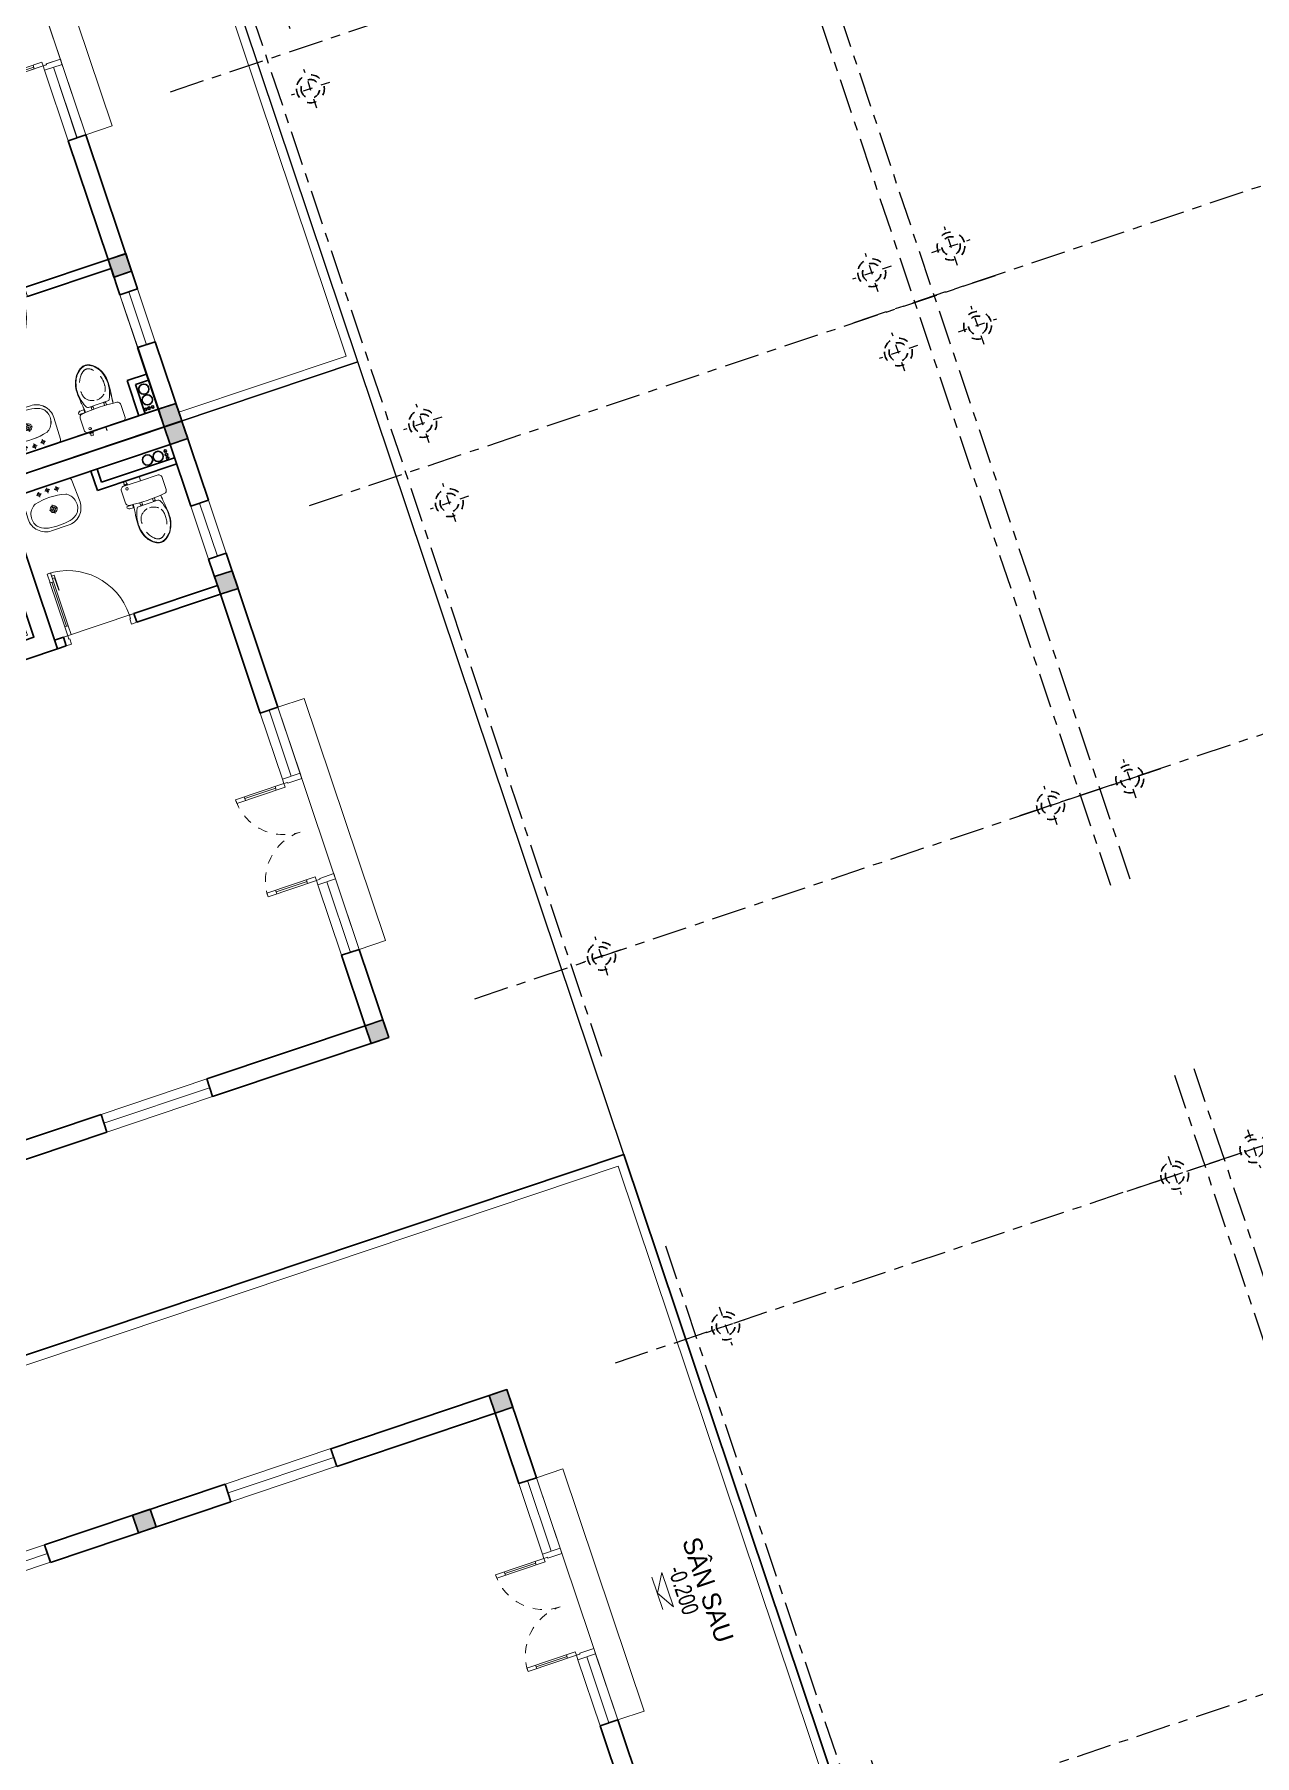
# Model space of a CAD drawing. Header units: metres. Extents: x 568006 to 1139366, y 2064802 to 4131555.
# Drawn here: x 568487.61 to 568500.75, y 2066217.52 to 2066236.05 of the extents above; entities that cross this region are included whole.
import ezdxf
from ezdxf.enums import TextEntityAlignment as Align
from ezdxf.xclip import XClip

# ---------------------------------------------------------------- set-up
doc = ezdxf.new("R2010")
doc.units = ezdxf.units.M
doc.header["$XCLIPFRAME"] = 0
for name, pattern in [('$AUDIT_BAD_LTYPE2', [0]), ('CENTER2', [1.125, 0.75, -0.125, 0.125, -0.125]), ('HIDDEN', [0.375, 0.25, -0.125]), ('HIDDEN2', [0.1875, 0.125, -0.0625]), ('xref-thap C (mb tang 32-2)$0$HIDDEN', [0.375, 0.25, -0.125])]:
    doc.linetypes.add(name, pattern=pattern)
doc.layers.get('0').update_dxf_attribs({"linetype": 'CONTINUOUS'})
doc.layers.get('DEFPOINTS').update_dxf_attribs({"color": 152, "linetype": 'CONTINUOUS'})
doc.layers.add('-AREA', color=2, linetype='CONTINUOUS', plot=False)
for name, color, linetype, lineweight in [('-CONCRETE', 1, 'CONTINUOUS', 35), ('-DIM', 9, 'CONTINUOUS', 13), ('-DOOR', 137, 'CONTINUOUS', 9), ('-FURNITURE', 46, 'CONTINUOUS', 9), ('-HATCH', 8, 'CONTINUOUS', 5), ('-KH', 143, 'CONTINUOUS', 13), ('-LINE1', 7, 'CONTINUOUS', 18), ('-LINE2', 252, 'CONTINUOUS', 9), ('-TEXT', 7, 'CONTINUOUS', 15), ('-WALL', 4, 'CONTINUOUS', 35), ('EC-Thiet bi', 8, 'CONTINUOUS', 25), ('hung-demlonha', 7, 'CONTINUOUS', 15)]:
    doc.layers.add(name, color=color, linetype=linetype, lineweight=lineweight)
for name, color, linetype in [('01.AXIS', 160, 'CENTER2'), ('CDC.01.AXIS', 160, 'CENTER2'), ('datOlienke', 42, 'CONTINUOUS'), ('ghi_chu', 7, 'CONTINUOUS'), ('LoLK', 6, 'CONTINUOUS'), ('ViaHeS', 32, 'CONTINUOUS')]:
    doc.layers.add(name, color=color, linetype=linetype)
doc.styles.add('1', font='arial.ttf')
doc.styles.add('QH1', font='arialbd.ttf', dxfattribs={"width": 0.8})
doc.styles.add('T1', font='', dxfattribs={"height": 200})
doc.styles.add('vnavanth', font='', dxfattribs={"width": 0.8})
doc.styles.get('T1').set_extended_font_data('VNgeometric Light')
doc.styles.get('vnavanth').set_extended_font_data('.VnAvantH')

# ---------------------------------------------------------------- blocks, each defined once
blk = doc.blocks.new('A$C18091ED7')
for p, q in [((0, -42), (0, 0)), ((146, -27), (179, -27)), ((146, -27), (146, -30)), ((146, -30), (166, -30)), ((153, -37), (146, -30)), ((152, 0), (152, -27)), ((152, 0), (179, 0)), ((153, -37), (166, -37)), ((153, -40), (153, -37)), ((153, -40), (178, -40)), ((153, -40), (178, -40)), ((153, -40), (153, -42)), ((185, -30), (166, -30)), ((178, -37), (166, -37)), ((185, -30), (178, -37)), ((178, -37), (178, -40)), ((178, -40), (178, -42)), ((179, 0), (179, -27)), ((179, -27), (185, -27)), ((185, -27), (185, -30)), ((-83, -267), (-83, -300)), ((-83, -278), (-83, -288)), ((-61, -290), (-83, -290)), ((-63, -265), (-81, -265)), ((-61, -267), (-61, -300)), ((61, -267), (61, -300)), ((61, -290), (83, -290)), ((63, -265), (81, -265)), ((83, -267), (83, -300)), ((83, -278), (83, -288)), ((165, -262), (165, -290)), ((168, -260), (228, -260)), ((168, -292), (207, -292)), ((231, -274), (231, -262))]:
    blk.add_line(p, q)
for points in [[(230, -219, -0.137407), (225, -235), (222, -241, -0.236081), (198, -255, -0.051961), (-198, -255, -0.236081), (-222, -241), (-225, -235, -0.137407), (-230, -219), (-230, -72, -0.198912), (-226, -63), (-209, -46, -0.198912), (-200, -42), (0, -42), (200, -42, -0.198912), (209, -46), (226, -63, -0.198912), (230, -72)], [(144, -619, -0.212405), (26, -734, -0.027685), (-1, -739, -0.022279), (-26, -734, -0.212405), (-144, -619, -0.142796), (-167, -428, -0.093005), (-128, -309, -0.256439), (-111, -300), (0, -300), (111, -300, -0.256439), (128, -309, -0.093005), (167, -428, -0.142796)]]:
    blk.add_lwpolyline(points, format="xyb", close=True)
at = {"linetype": 'xref-thap C (mb tang 32-2)$0$HIDDEN', "ltscale": 100}
blk.add_lwpolyline([(61, -669, -0.199031), (0, -699, -0.199031), (-61, -669, -0.218924), (-132, -478, -0.153791), (-112, -404, -0.236701), (0, -348, -0.236701), (112, -404, -0.153791), (132, -478, -0.218924)], format="xyb", close=True, dxfattribs=at)
blk.add_circle((166, -78), 13.9)
for centre, radius, start, end in [((-81, -267), 1.98, 90, 180), ((-63, -267), 1.98, 0, 90), ((63, -267), 1.98, 90, 180), ((81, -267), 1.98, 0, 90), ((168, -262), 2.47, 90, 180), ((168, -290), 2.47, 180, 270), ((207, -277), 15.5, 270, 306.4659), ((168, -225), 80.1, 306.4659, 320.3123), ((228, -274), 2.47, 320.3123, 0)]:
    blk.add_arc(centre, radius, start, end)
for points in [[(-156, -259), (-157, -267), (-164, -328), (-169, -385), (-184, -528), (-136, -679), (-50, -735), (-20, -741), (0, -744)], [(156, -259), (157, -267), (164, -328), (169, -385), (184, -528), (136, -679), (50, -735), (20, -741), (0, -744)]]:
    blk.add_open_spline(points, degree=3, knots=[130.613938, 130.613938, 130.613938, 130.613938, 152.852109, 311.129351, 417.703951, 561.383393, 697.692632, 710.812262, 710.812262, 710.812262, 710.812262])
blk = doc.blocks.new('*U286')
at = {"linetype": '$AUDIT_BAD_LTYPE2'}
for p, q in [((70, 100), (70, 600)), ((90, 600), (90, 100))]:
    blk.add_line(p, q, dxfattribs=at)
for points in [[(50, 600), (90, 600), (90, 700), (50, 700), (50, 600)], [(50, 603), (50, 100)], [(50, 100), (90, 100), (90, 0), (50, 0), (50, 100)]]:
    blk.add_lwpolyline(points)
for points in [[(118, 495), (118, 664), (90, 664), (90, 636), (113, 636), (113, 495)], [(0, 0), (50, 0), (50, -40), (60, -40), (60, -100), (0, -100)], [(800, 0), (750, 0), (750, -40), (740, -40), (740, -100), (800, -100)]]:
    blk.add_lwpolyline(points, close=True)
at = {"linetype": '$AUDIT_BAD_LTYPE2', "ltscale": 0.3}
blk.add_arc((50, 0), 700, 0, 90, dxfattribs=at)
blk = doc.blocks.new('*U268')
for p, q in [((-1110, 450), (-1150, 450)), ((-1130, 100), (-1130, 450)), ((-90, 450), (-50, 450)), ((-70, 100), (-70, 450)), ((-1110, 100), (-1150, 100)), ((-90, 100), (-50, 100))]:
    blk.add_line(p, q)
for points in [[(-1150, 0), (-1110, 0), (-1110, 550), (-1150, 550)], [(-50, 0), (-90, 0), (-90, 550), (-50, 550)], [(-1200, -200), (-1140, -200), (-1140, -40), (-1150, -40), (-1150, 0), (-1200, 0)], [(0, -200), (-60, -200), (-60, -40), (-50, -40), (-50, 0), (0, 0)]]:
    blk.add_lwpolyline(points, close=True)
at = {"linetype": 'HIDDEN', "ltscale": 0.1}
for centre, start, end in [((-1150, 0), 0, 90), ((-50, 0), 90, 180)]:
    blk.add_arc(centre, 550, start, end, dxfattribs=at)
blk = doc.blocks.new('A$C4ace49fd')
for p, q in [((167, 414), (224, 414)), ((195, 383), (195, 443)), ((267, 429), (324, 429)), ((295, 398), (295, 458)), ((367, 414), (424, 414)), ((395, 383), (395, 443)), ((249, 215), (342, 215)), ((295, 165), (295, 264))]:
    blk.add_line(p, q)
for points in [[(0, 200, 0.414214), (200, 0), (390, 0, 0.414214), (590, 200), (581, 446, 0.409799), (551, 475), (39, 475, 0.403607), (9, 446)], [(177, 40, 0.090773), (424, 43, 0.149887), (521, 96, 0.430722), (482, 321, 0.080637), (470, 327, 0.127732), (125, 329, 0.074208), (114, 325, 0.443092), (69, 96, 0.13364), (154, 46, 0.033617)]]:
    blk.add_lwpolyline(points, format="xyb", close=True)
for centre, radius in [((195, 414), 17.5), ((295, 429), 17.5), ((395, 414), 17.5), ((295, 215), 37.5), ((295, 215), 22.5), ((295, 215), 22.5)]:
    blk.add_circle(centre, radius)
blk = doc.blocks.new('A$C5C575821')
at = {"layer": '-CONCRETE'}
h = blk.add_hatch(color=256, dxfattribs=at)
h.dxf.hatch_style = 1
h.paths.add_polyline_path([(0, 200), (0, 0), (200, 0), (200, 200)])
blk.add_lwpolyline([(0, 0), (200, 0), (200, 200), (0, 200)], close=True, dxfattribs=at)
blk = doc.blocks.new('MAU M9SH')
at = {"layer": '-CONCRETE'}
for centre, radius in [((7545, -280, 0), 55), ((7666, -280, 0), 55), ((7757, -249, 0), 13), ((7757, -291, 0), 13), ((7757, -329, 0), 13)]:
    blk.add_circle(centre, radius, dxfattribs=at)
at = {"layer": '-DOOR'}
blk.add_line((4750, 0), (2000, 0), dxfattribs=at)
for points in [[(4750, 0), (3950, 0), (3950, -200), (4750, -200)], [(6500, 0), (7100, 0), (7100, -200), (6500, -200)]]:
    blk.add_lwpolyline(points, close=True, dxfattribs=at)
for points in [[(4750, -100), (3950, -100)], [(7100, -100), (6500, -100)]]:
    blk.add_lwpolyline(points, dxfattribs=at)
at = {"layer": '-LINE1'}
blk.add_lwpolyline([(2000, 0), (2000, 300), (4750, 300), (4750, 0)], dxfattribs=at)
at = {"layer": '-WALL'}
for p, q in [((6500, 0), (4750, 0)), ((4750, -200), (4750, 0)), ((6500, -200), (6500, 0)), ((8000, 0), (7100, 0)), ((7100, -200), (7100, 0)), ((8000, -13168), (8000, 0)), ((6100, -200), (4750, -200)), ((6100, -1150), (6100, -200)), ((6500, -200), (6200, -200)), ((6200, -1150), (6200, -200)), ((7800, -200), (7100, -200)), ((7400, -420), (7400, -200)), ((7470, -350), (7470, -200)), ((7470, -350), (7800, -350)), ((7800, -2100), (7800, -200)), ((7400, -420), (7800, -420))]:
    blk.add_line(p, q, dxfattribs=at)
at = {"layer": 'DEFPOINTS'}
blk.add_lwpolyline([(-3000, 2000), (-3000, -10051), (1994, -15287), (8000, -15571), (8000, 2000)], close=True, dxfattribs=at)
at = {"layer": '-DOOR', "xscale": -1}
for name, p, rotation in [('*U268', (3950, -200), 180), ('*U286', (6200, -1950), 270)]:
    blk.add_blockref(name, p, dxfattribs=dict(at, rotation=rotation))
at = {"layer": '-FURNITURE', "rotation": 270}
blk.add_blockref('A$C18091ED7', (7842, -797), dxfattribs=at)
at = {"layer": '-FURNITURE', "xscale": -1, "rotation": 270}
blk.add_blockref('A$C4ace49fd', (7325, -1884), dxfattribs=at)
at = {"layer": '-WALL'}
for p in [(6100, -200), (7800, -200)]:
    blk.add_blockref('A$C5C575821', p, dxfattribs=at)
blk = doc.blocks.new('A$C758D662A')
at = {"linetype": 'HIDDEN', "ltscale": 500}
for radius in [300, 200]:
    blk.add_circle((0, 0), radius, dxfattribs=at)
at = {"layer": 'CDC.01.AXIS', "ltscale": 200}
for p, q in [((0, 437), (0, -437)), ((437, 0), (-437, 0))]:
    blk.add_line(p, q, dxfattribs=at)
blk = doc.blocks.new('MAU M1SH')
at = {"layer": '01.AXIS', "ltscale": 500}
for p, q in [((-370, 15724), (-370, -2671)), ((5410, 15724), (5410, -2671)), ((-1468, 14700), (6323, 14700)), ((-1468, 9100), (6323, 9100)), ((-1468, 4400), (6323, 4400))]:
    blk.add_line(p, q, dxfattribs=at)
at = {"xscale": 0.5, "yscale": 0.5, "zscale": 0.5}
for p in [(-30, 14700), (5070, 14700), (-30, 9550), (5070, 9550), (-30, 8650), (5070, 8650), (-30, 4850), (-30, 3950)]:
    blk.add_blockref('A$C758D662A', p, dxfattribs=at)
blk = doc.blocks.new('fsg ewtet')
at = {"layer": '-KH'}
blk.add_line((552704.904, 2065688.217), (552705.021, 2065687.868), dxfattribs=at)
blk.add_lwpolyline([(552705.137, 2065687.895), (552705.012, 2065688.265), (552704.963, 2065688.043)], close=True, dxfattribs=at)
blk.add_solid([(552704.963, 2065688.043), (552705.075, 2065688.08), (552705.137, 2065687.895), (552704.963, 2065688.043)], dxfattribs=at)
at = {"layer": '-LINE1'}
for p, q in [((552704.54, 2065692.64), (552687.664, 2065686.977)), ((552707.339, 2065684.297), (552704.54, 2065692.64))]:
    blk.add_line(p, q, dxfattribs=at)
at = {"layer": '-WALL'}
for p, q in [((552704.603, 2065692.767), (552687.542, 2065687.041)), ((552707.466, 2065684.234), (552704.603, 2065692.767))]:
    blk.add_line(p, q, dxfattribs=at)
at = {"layer": '-TEXT', "color": 2, "style": 'vnavanth'}
blk.add_text('S¢N SAU', height=0.2, rotation=288.5515, dxfattribs=at).set_placement((552705.227, 2065688.604))
at = {"layer": '-TEXT', "style": '1', "width": 0.75}
blk.add_text('-0.200', height=0.18, rotation=288.5515, dxfattribs=at).set_placement((552705.075, 2065688.301))
blk = doc.blocks.new('A$C11935A8C')
at = {"layer": '-CONCRETE'}
for centre, radius in [((10.545, 15.291), 0.055), ((10.666, 15.291), 0.055), ((10.757, 15.322), 0.013), ((10.757, 15.28), 0.013), ((10.757, 15.242), 0.013)]:
    blk.add_circle(centre, radius, dxfattribs=at)
at = {"layer": '-DOOR'}
blk.add_line((7.75, 15.571), (5, 15.571), dxfattribs=at)
for points in [[(7.75, 15.571), (6.95, 15.571), (6.95, 15.371), (7.75, 15.371)], [(9.5, 15.571), (10.1, 15.571), (10.1, 15.371), (9.5, 15.371)]]:
    blk.add_lwpolyline(points, close=True, dxfattribs=at)
for points in [[(7.75, 15.471), (6.95, 15.471)], [(10.1, 15.471), (9.5, 15.471)]]:
    blk.add_lwpolyline(points, dxfattribs=at)
at = {"layer": '-LINE1', "linetype": 'Continuous', "ltscale": 10}
blk.add_lwpolyline([(0, 17.571), (0, 5.519), (4.994, 0.284), (11, 0), (11, 17.571)], close=True, dxfattribs=at)
blk.add_lwpolyline([(10.9, 15.571), (10.9, 17.471), (0.1, 17.471), (0.1, 17.271)], dxfattribs=at)
at = {"layer": '-LINE1'}
blk.add_lwpolyline([(5, 15.571), (5, 15.871), (7.75, 15.871), (7.75, 15.571)], dxfattribs=at)
at = {"layer": '-WALL'}
for p, q in [((9.5, 15.571), (7.75, 15.571)), ((7.75, 15.371), (7.75, 15.571)), ((9.5, 15.371), (9.5, 15.571)), ((11, 15.571), (10.1, 15.571)), ((10.1, 15.371), (10.1, 15.571)), ((11, 2.403), (11, 15.571)), ((9.1, 15.371), (7.75, 15.371)), ((9.1, 14.421), (9.1, 15.371)), ((9.5, 15.371), (9.2, 15.371)), ((9.2, 14.421), (9.2, 15.371)), ((10.8, 15.371), (10.1, 15.371)), ((10.4, 15.151), (10.4, 15.371)), ((10.47, 15.221), (10.47, 15.371)), ((10.47, 15.221), (10.8, 15.221)), ((10.8, 13.471), (10.8, 15.371)), ((10.4, 15.151), (10.8, 15.151))]:
    blk.add_line(p, q, dxfattribs=at)
at = {"layer": '-DOOR', "xscale": -0.001, "yscale": 0.001, "zscale": 0.001}
for name, p, rotation in [('*U268', (6.95, 15.371), 180), ('*U286', (9.2, 13.621), 270)]:
    blk.add_blockref(name, p, dxfattribs=dict(at, rotation=rotation))
at = {"layer": '-FURNITURE', "yscale": 0.001, "zscale": 0.001, "rotation": 270}
for name, p, xscale in [('A$C18091ED7', (10.842, 14.774), 0.001), ('A$C4ace49fd', (10.325, 13.687), -0.001)]:
    blk.add_blockref(name, p, dxfattribs=dict(at, xscale=xscale))
at = {"layer": '-WALL', "xscale": 0.001, "yscale": 0.001, "zscale": 0.001}
for p in [(9.1, 15.371), (10.8, 15.371)]:
    blk.add_blockref('A$C5C575821', p, dxfattribs=at)
blk = doc.blocks.new('X-5M-DH-2-CORE$0$A$C75E80C28')
at = {"layer": '-LINE2', "linetype": 'Continuous', "ltscale": 2}
for p, q in [((-731, -149), (731, -149)), ((-731, -1305), (-731, -149)), ((-700, -179), (700, -179)), ((-700, -1225), (-700, -179)), ((-557, -113), (-560, -113)), ((-510, -22), (-510, -51)), ((-507, -22), (-510, -22)), ((-510, -109), (-510, -79)), ((-507, -22), (-507, -51)), ((-507, -109), (-507, -79)), ((-456, -57), (-501, -57)), ((-456, -60), (-501, -60)), ((-456, -70), (-501, -70)), ((-456, -73), (-501, -73)), ((-453, -63), (-453, -67)), ((-450, -63), (-450, -67)), ((450, -63), (450, -67)), ((453, -63), (453, -67)), ((456, -57), (501, -57)), ((456, -60), (501, -60)), ((456, -70), (501, -70)), ((456, -73), (501, -73)), ((457, -113), (460, -113)), ((507, -22), (510, -22)), ((507, -22), (507, -51)), ((507, -109), (507, -79)), ((510, -22), (510, -51)), ((510, -109), (510, -79)), ((700, -1225), (700, -179)), ((731, -1305), (731, -149)), ((-700, -1225), (-400, -1225)), ((-400, -1305), (-400, -1225)), ((700, -1225), (400, -1225)), ((400, -1305), (400, -1225)), ((840, -1305), (-840, -1305)), ((-840, -1365), (-840, -1305)), ((840, -1365), (-840, -1365)), ((840, -1395), (-840, -1395)), ((-840, -1395), (-840, -1455)), ((-840, -1455), (-435, -1455)), ((-435, -1450), (-435, -1460)), ((-435, -1450), (-400, -1450)), ((-435, -1460), (-425, -1460)), ((-433, -1452), (-433, -1458)), ((-433, -1452), (-402, -1452)), ((-433, -1458), (-425, -1458)), ((430, -1406), (-430, -1406)), ((-430, -1406), (-430, -1446)), ((430, -1446), (-430, -1446)), ((425, -1309), (-425, -1309)), ((-425, -1343), (-425, -1309)), ((425, -1343), (-425, -1343)), ((-425, -1458), (-425, -1460)), ((-402, -1452), (-402, -1498)), ((400, -1450), (-400, -1450)), ((-400, -1450), (-400, -1500)), ((0, -1309), (0, -1343)), ((0, -1406), (0, -1446)), ((400, -1450), (400, -1500)), ((435, -1450), (400, -1450)), ((402, -1452), (402, -1498)), ((433, -1452), (402, -1452)), ((425, -1343), (425, -1309)), ((433, -1458), (425, -1458)), ((425, -1458), (425, -1460)), ((435, -1460), (425, -1460)), ((430, -1406), (430, -1446)), ((433, -1452), (433, -1458)), ((435, -1450), (435, -1460)), ((840, -1455), (435, -1455)), ((840, -1365), (840, -1305)), ((840, -1395), (840, -1455)), ((-435, -1490), (-435, -1500)), ((-435, -1490), (-425, -1490)), ((-435, -1500), (-400, -1500)), ((-433, -1492), (-433, -1498)), ((-433, -1492), (-425, -1492)), ((-433, -1498), (-402, -1498)), ((-425, -1490), (-425, -1492)), ((435, -1500), (400, -1500)), ((433, -1498), (402, -1498)), ((425, -1490), (425, -1492)), ((435, -1490), (425, -1490)), ((433, -1492), (425, -1492)), ((433, -1492), (433, -1498)), ((435, -1490), (435, -1500))]:
    blk.add_line(p, q, dxfattribs=at)
for points in [[(-450, 0), (-450, -130), (450, -130), (450, 0)], [(-200, -29), (200, -29), (200, -101), (-200, -101)], [(-36, -584), (36, -584), (36, -984), (-36, -984)]]:
    blk.add_lwpolyline(points, close=True, dxfattribs=at)
for points in [[(-780, -789), (-751, -789, 0.414214), (-750, -788), (-750, -784), (-750, -780, 0.414214), (-751, -779), (-780, -779, -0.256978), (-784, -782), (-798, -782, -0.414214), (-801, -779), (-804, -750, 0.414214), (-807, -746), (-812, -746), (-812, -784), (-812, -822), (-807, -822, 0.414214), (-804, -818), (-801, -789, -0.414214), (-798, -786), (-784, -786, -0.256978), (-780, -789)], [(780, -789), (751, -789, -0.414214), (750, -788), (750, -784), (750, -780, -0.414214), (751, -779), (780, -779, 0.256978), (784, -782), (798, -782, 0.414214), (801, -779), (804, -750, -0.414214), (807, -746), (812, -746), (812, -784), (812, -822), (807, -822, -0.414214), (804, -818), (801, -789, 0.414214), (798, -786), (784, -786, 0.256978), (780, -789)]]:
    blk.add_lwpolyline(points, format="xyb", dxfattribs=at)
for centre, radius, start, end in [((-501, -51), 9.4, 180, 270), ((-501, -79), 9.4, 90, 180), ((-501, -51), 6.2, 180, 270), ((-501, -79), 6.2, 90, 180), ((-456, -63), 6.2, 360, 90), ((-456, -63), 3, 360, 90), ((-456, -67), 6.2, 270, 360), ((-456, -67), 3, 270, 360), ((456, -63), 6.2, 90, 180), ((456, -67), 6.2, 180, 270), ((456, -63), 3, 90, 180), ((456, -67), 3, 180, 270), ((501, -51), 6.2, 270, 360), ((501, -51), 9.4, 270, 360), ((501, -79), 9.4, 360, 90), ((501, -79), 6.2, 360, 90)]:
    blk.add_arc(centre, radius, start, end, dxfattribs=at)
blk = doc.blocks.new('A$C3F71457E')
at = {"layer": '-CONCRETE'}
blk.add_lwpolyline([(0, -100), (0, 400), (-1500, 400), (-1500, -1400), (0, -1400), (0, -900), (200, -900), (200, -1600), (-1700, -1600), (-1700, 600), (200, 600), (200, -100), (0, -100)], dxfattribs=at)
at = {"layer": '-LINE1'}
blk.add_line((0, -900), (0, -100), dxfattribs=at)
at = {"color": 2, "rotation": 90}
blk.add_blockref('X-5M-DH-2-CORE$0$A$C75E80C28', (-1500, -500), dxfattribs=at)
blk = doc.blocks.new('M26')
at = {"layer": '-CONCRETE'}
for centre, radius in [((-8720, -2363, 0), 55), ((-8751, -2272, 0), 13), ((-8709, -2272, 0), 13), ((-8671, -2272, 0), 13), ((-8720, -2483, 0), 55)]:
    blk.add_circle(centre, radius, dxfattribs=at)
at = {"layer": '-DOOR'}
for p, q in [((-5750, -2000), (-3000, -2000)), ((-2200, -4000), (-2200, -5200)), ((-2200, -5200), (-2200, -4000)), ((-2100, -4000), (-2100, -5200)), ((-2100, -5200), (-2100, -4000)), ((-2000, -4000), (-2000, -5200)), ((-2000, -5200), (-2000, -4000))]:
    blk.add_line(p, q, dxfattribs=at)
for points in [[(-7500, -2000), (-8100, -2000), (-8100, -2200), (-7500, -2200)], [(-5750, -2000), (-5000, -2000), (-5000, -2200), (-5750, -2200)], [(-3800, -2000), (-3000, -2000), (-3000, -2200), (-3800, -2200)]]:
    blk.add_lwpolyline(points, close=True, dxfattribs=at)
for points in [[(-8100, -2100), (-7500, -2100)], [(-5750, -2100), (-5000, -2100)], [(-3800, -2100), (-3000, -2100)]]:
    blk.add_lwpolyline(points, dxfattribs=at)
at = {"layer": '-LINE1'}
blk.add_lwpolyline([(-3000, -2000), (-3000, -1700), (-5750, -1700), (-5750, -2000)], dxfattribs=at)
at = {"layer": '-LINE2'}
blk.add_line((-7200, -3950), (-7200, -3150), dxfattribs=at)
at = {"layer": '-WALL'}
for p, q in [((-9000, -2000), (-9000, -15146)), ((-8100, -2000), (-9000, -2000)), ((-8100, -2000), (-8100, -2200)), ((-5750, -2000), (-7500, -2000)), ((-7500, -2000), (-7500, -2200)), ((-5750, -2200), (-5750, -2000)), ((-2000, -2000), (-3000, -2000)), ((-3000, -2000), (-3000, -2200)), ((-2000, -4000), (-2000, -2000)), ((-8100, -2200), (-8800, -2200)), ((-8800, -2200), (-8800, -4050)), ((-8650, -3030), (-8650, -2200)), ((-8580, -3100), (-8580, -2200)), ((-7200, -2200), (-7500, -2200)), ((-7200, -3150), (-7200, -2200)), ((-5750, -2200), (-7100, -2200)), ((-7100, -3150), (-7100, -2200)), ((-2200, -2200), (-3000, -2200)), ((-2200, -4000), (-2200, -2200)), ((-8650, -3030), (-8800, -3030)), ((-8580, -3100), (-8800, -3100)), ((-7200, -3150), (-7100, -3150)), ((-7200, -4050), (-7200, -3950)), ((-7200, -3950), (-7100, -3950)), ((-7100, -4050), (-7100, -3950)), ((-2000, -4000), (-2200, -4000)), ((-2200, -5200), (-2200, -7250)), ((-2000, -5200), (-2200, -5200)), ((-2000, -5200), (-2000, -7250))]:
    blk.add_line(p, q, dxfattribs=at)
at = {"layer": 'LoLK'}
blk.add_lwpolyline([(-9000, 0), (-9000, -17571), (0, -17996), (0, 0)], close=True, dxfattribs=at)
at = {"layer": '-DOOR'}
for name, p, rotation in [('*U268', (-5000, -2200), 180), ('*U286', (-7200, -3950), 90.0000000100494)]:
    blk.add_blockref(name, p, dxfattribs=dict(at, rotation=rotation))
at = {"layer": '-FURNITURE', "xscale": -1, "rotation": 90}
blk.add_blockref('A$C18091ED7', (-8574, -2626), dxfattribs=at)
at = {"layer": '-FURNITURE', "rotation": 90.00000000000001}
blk.add_blockref('A$C4ace49fd', (-8325, -3906), dxfattribs=at)
at = {"layer": '-WALL', "xscale": -1}
for p in [(-8800, -2200), (-7100, -2200), (-2000, -2200)]:
    blk.add_blockref('A$C5C575821', p, dxfattribs=at)
at = {"layer": '-WALL', "xscale": -1, "rotation": 180}
blk.add_blockref('A$C3F71457E', (-7300, -5650), dxfattribs=at)
blk = doc.blocks.new('*U182')
at = {"color": 8, "ltscale": 100}
for p, q in [((50, 100), (4969, 100)), ((50, 0), (4969, 0))]:
    blk.add_line(p, q, dxfattribs=at)
at = {"ltscale": 100}
for p, q in [((105, 45), (1245, 45)), ((1245, 10), (105, 10)), ((1315, 90), (2440, 90)), ((2440, 55), (1315, 55)), ((3704, 90), (2580, 90)), ((2580, 55), (3704, 55)), ((4914, 45), (3774, 45)), ((3774, 10), (4914, 10))]:
    blk.add_line(p, q, dxfattribs=at)
for points in [[(50, 100), (0, 100), (0, 0), (50, 0), (50, 10), (35, 10), (35, 45), (50, 45)], [(5019, 0), (4969, 0), (4969, 10), (4984, 10), (4984, 45), (4969, 45), (4969, 100), (5019, 100)]]:
    blk.add_lwpolyline(points, close=True)
for points in [[(105, 32), (95, 32), (95, 22), (105, 22), (105, 10), (35, 10), (35, 45), (105, 45)], [(1245, 90), (1315, 90), (1315, 77), (1305, 77), (1305, 67), (1315, 67), (1315, 55), (1245, 55)], [(1315, 10), (1245, 10), (1245, 22), (1255, 22), (1255, 32), (1245, 32), (1245, 45), (1315, 45)], [(2440, 67), (2450, 67), (2450, 77), (2440, 77), (2440, 90), (2510, 90), (2510, 55), (2440, 55)], [(2580, 67), (2570, 67), (2570, 77), (2580, 77), (2580, 90), (2510, 90), (2510, 55), (2580, 55)], [(3774, 90), (3704, 90), (3704, 77), (3714, 77), (3714, 67), (3704, 67), (3704, 55), (3774, 55)], [(3704, 10), (3774, 10), (3774, 22), (3764, 22), (3764, 32), (3774, 32), (3774, 45), (3704, 45)], [(4914, 32), (4924, 32), (4924, 22), (4914, 22), (4914, 10), (4984, 10), (4984, 45), (4914, 45)]]:
    blk.add_lwpolyline(points, close=True, dxfattribs=at)
at = {"color": 8, "ltscale": 100}
for points in [[(1255, 32), (1255, 22), (95, 22), (95, 32)], [(1305, 67), (1305, 77), (2450, 77), (2450, 67)], [(3714, 67), (3714, 77), (2570, 77), (2570, 67)], [(3764, 32), (3764, 22), (4924, 22), (4924, 32)]]:
    blk.add_lwpolyline(points, close=True, dxfattribs=at)
for points in [[(1822, -65), (1822, -90), (1722, -65), (2022, -65), (1922, -40), (1922, -65)], [(3197, -65), (3197, -90), (3297, -65), (2997, -65), (3097, -40), (3097, -65)]]:
    blk.add_lwpolyline(points)
blk = doc.blocks.new('A$Ceada8d18')
at = {"layer": '-HATCH', "true_color": 0x8c8896}
h = blk.add_hatch(color=252, dxfattribs=at)
h.dxf.hatch_style = 1
edge = h.paths.add_edge_path()
edge.add_arc((5051, 9268), 24.6, 0, 360)
at = {"layer": '-CONCRETE'}
for centre, radius in [((6671, 13746, 0), 13), ((6710, 13746, 0), 13), ((6751, 13746, 0), 13), ((6721, 13656, 0), 55), ((6721, 13535, 0), 55), ((6671, 5096, 0), 13), ((6721, 5006, 0), 55), ((6710, 5096, 0), 13), ((6751, 5096, 0), 13), ((6721, 4885, 0), 55)]:
    blk.add_circle(centre, radius, dxfattribs=at)
at = {"layer": '-DOOR'}
for p, q in [((3751, 14018), (1001, 14018)), ((0, 12018), (0, 10818)), ((0, 10818), (0, 12018)), ((100, 12018), (100, 10818)), ((100, 10818), (100, 12018)), ((200, 12018), (200, 10818)), ((200, 10818), (200, 12018)), ((100, 8768), (100, 7268)), ((0, 6768), (0, 7268)), ((200, 6768), (200, 7268)), ((100, 6768), (100, 5268))]:
    blk.add_line(p, q, dxfattribs=at)
for points in [[(1801, 14018), (1001, 14018), (1001, 13818), (1801, 13818)], [(3751, 14018), (3001, 14018), (3001, 13818), (3751, 13818)], [(5501, 14018), (6101, 14018), (6101, 13818), (5501, 13818)], [(200, 5268), (200, 8768), (0, 8768), (0, 5268)]]:
    blk.add_lwpolyline(points, close=True, dxfattribs=at)
for points in [[(1801, 13918), (1001, 13918)], [(3751, 13918), (3001, 13918)], [(6101, 13918), (5501, 13918)]]:
    blk.add_lwpolyline(points, dxfattribs=at)
at = {"layer": '-KH', "linetype": 'HIDDEN2', "ltscale": 5}
blk.add_lwpolyline([(6301, 7196), (6301, 9268), (5075, 9268)], dxfattribs=at)
at = {"layer": '-KH'}
blk.add_circle((5051, 9268), 24.6, dxfattribs=at)
at = {"layer": '-LINE1'}
for p, q in [((5051, 8768), (5051, 9768)), ((5051, 9768), (5100, 9768)), ((5301, 9768), (5301, 8768)), ((5551, 9768), (5551, 8768)), ((5801, 9768), (5801, 7268)), ((5801, 8768), (6378, 9768)), ((5801, 8768), (6801, 9346)), ((5801, 8768), (5051, 8768)), ((5751, 8718), (5051, 8718)), ((5301, 8768), (6801, 8768)), ((5751, 7281), (5751, 8718)), ((5801, 7268), (5801, 8768)), ((5801, 8518), (6801, 8518)), ((5801, 8268), (6801, 8268)), ((5801, 8018), (6801, 8018)), ((5801, 7768), (6801, 7768)), ((5801, 7518), (6801, 7518)), ((5801, 7268), (6801, 7268))]:
    blk.add_line(p, q, dxfattribs=at)
blk.add_lwpolyline([(1001, 14018), (1001, 14318), (3751, 14318), (3751, 14018)], dxfattribs=at)
blk.add_arc((5051, 8743), 25, 90, 270, dxfattribs=at)
at = {"layer": '-LINE2'}
blk.add_line((5200, 12068), (5201, 12868), dxfattribs=at)
at = {"layer": '-WALL'}
for p, q in [((1, 14018), (1001, 14018)), ((1, 12018), (1, 14018)), ((1001, 14018), (1001, 13818)), ((3751, 14018), (5501, 14018)), ((3751, 13818), (3751, 14018)), ((5501, 14018), (5501, 13818)), ((6101, 14018), (6101, 13818)), ((6101, 14018), (7001, 14018)), ((7001, 0), (7001, 14018)), ((201, 13818), (1001, 13818)), ((201, 12018), (201, 13818)), ((3751, 13818), (5100, 13818)), ((5100, 12868), (5100, 13818)), ((5200, 13818), (5501, 13818)), ((5200, 12868), (5200, 13818)), ((6101, 13818), (6801, 13818)), ((6581, 12918), (6581, 13818)), ((6651, 12988), (6651, 13818)), ((6801, 13818), (6801, 11968)), ((6651, 12988), (6801, 12988)), ((5200, 12868), (5100, 12868)), ((6581, 12918), (6801, 12918)), ((5100, 11968), (5100, 12068)), ((5200, 12068), (5100, 12068)), ((5200, 11968), (5200, 12068)), ((1, 12018), (201, 12018)), ((0, 10818), (1, 8768)), ((0, 10818), (200, 10818)), ((200, 10818), (201, 8768)), ((6801, 9768), (6801, 1733)), ((200, 8768), (0, 8768)), ((1, 8768), (201, 8768)), ((200, 5268), (0, 5268)), ((1, 5268), (201, 5268)), ((1, 5268), (1, 331)), ((201, 1733), (201, 5268)), ((6581, 4718), (6581, 5268)), ((6581, 5268), (6801, 5268)), ((6651, 4818), (6651, 5168)), ((6651, 4818), (6801, 4818)), ((6581, 4718), (6801, 4718)), ((1000, 1733), (201, 1733)), ((1000, 1533), (1000, 1733)), ((6801, 1733), (6020, 1733)), ((6020, 1533), (6020, 1733)), ((6020, 1733), (6020, 1533)), ((1000, 1533), (201, 1533)), ((201, 1533), (201, 541)), ((6801, 1533), (6020, 1533)), ((6801, 230), (6801, 1533)), ((201, 541), (661, 520)), ((1, 331), (651, 300)), ((6361, 250), (6801, 230)), ((6351, 31), (7001, 0))]:
    blk.add_line(p, q, dxfattribs=at)
at = {"layer": '-WALL', "color": 250}
for p, q in [((201, 7268), (1, 7268)), ((201, 6768), (1, 6768))]:
    blk.add_line(p, q, dxfattribs=at)
at = {"layer": '-WALL'}
blk.add_lwpolyline([(1, 7268), (201, 7268), (201, 6768), (1, 6768)], close=True, dxfattribs=at)
for points in [[(5751, 7281), (6227, 7162), (6227, 7060), (6320, 7232), (6320, 7138), (6801, 7018)], [(6651, 5168), (6801, 5168)], [(651, 300), (661, 520)], [(6351, 31), (6361, 250)]]:
    blk.add_lwpolyline(points, dxfattribs=at)
at = {"layer": 'EC-Thiet bi'}
blk.add_lwpolyline([(651, 300), (6351, 31)], dxfattribs=at)
at = {"layer": '-DOOR', "xscale": -1}
for name, p, rotation in [('*U268', (3001, 13818), 180), ('*U286', (5200, 12068), 269.9999999905862)]:
    blk.add_blockref(name, p, dxfattribs=dict(at, rotation=rotation))
at = {"layer": '-FURNITURE', "rotation": 270}
blk.add_blockref('A$C18091ED7', (6575, 13392), dxfattribs=at)
at = {"layer": '-FURNITURE', "xscale": -1, "rotation": 270}
blk.add_blockref('A$C4ace49fd', (6326, 12112), dxfattribs=at)
at = {"layer": '-WALL'}
for p in [(1, 13818), (5100, 13818), (6801, 13818), (1, 9768), (6801, 9768), (1, 5068), (6801, 5068), (1, 333), (6801, 8)]:
    blk.add_blockref('A$C5C575821', p, dxfattribs=at)
at = {"layer": '-WALL', "rotation": 180.0000000006356}
blk.add_blockref('A$C3F71457E', (5300, 10368), dxfattribs=at)
at = {"layer": 'EC-Thiet bi'}
blk.add_blockref('*U182', (1000, 1633), dxfattribs=at)
at = {"layer": 'DEFPOINTS', "style": 'T1', "width": 0.7}
for s, p in [('1', (5140, 9320)), ('3', (5640, 9320)), ('5', (6342, 9305)), ('7', (6342, 8555)), ('9', (6342, 8055)), ('11', (6342, 7555))]:
    blk.add_text(s, height=120, rotation=360, dxfattribs=at).set_placement(p)
blk = doc.blocks.new('M27')
at = {"layer": 'LoLK'}
blk.add_lwpolyline([(-9000, 0), (-9000, -17996), (0, -18421), (0, 0)], close=True, dxfattribs=at)
at = {"layer": '-DIM'}
blk.add_blockref('A$Ceada8d18', (-7001, -16018), dxfattribs=at)
blk = doc.blocks.new('tmbc_khub')
at = {"layer": '-AREA', "xscale": 0.001, "yscale": 0.001, "zscale": 0.001, "rotation": 288.5514997251298}
blk.add_blockref('MAU M9SH', (-229.727, 284.227), dxfattribs=at)
at = {"layer": '-DIM', "rotation": 288.5514997282054}
blk.add_blockref('A$C11935A8C', (-245.443, 282.117), dxfattribs=at)
at = {"layer": '-WALL'}
for p, xscale, yscale, zscale, rotation in [((-216.846, 288.339), 0.0009999999999999992, 0.0009999999999999992, 0.0009999999999999992, 198.5514996331912), ((-227.312, 284.826), -0.001, 0.001, 0.001, 198.5514997182336), ((-210.934, 254.881), 0.0009999999999999998, 0.0009999999999999998, 0.0009999999999999998, 18.55121889858988), ((-211.844, 254.576), -0.001, 0.0009999999999999998, 0.001, 18.5512189836323)]:
    blk.add_blockref('MAU M1SH', p, dxfattribs=dict(at, xscale=xscale, yscale=yscale, zscale=zscale, rotation=rotation))
at = {"layer": 'datOlienke', "xscale": 0.001, "yscale": 0.001, "zscale": 0.001}
for name, p, rotation in [('M26', (-222.422, 268.746), 288.5514997186661), ('M27', (-219.559, 260.214), 288.5514997497369)]:
    blk.add_blockref(name, p, dxfattribs=dict(at, rotation=rotation))
at = {"layer": 'ViaHeS'}
blk.add_blockref('fsg ewtet', (-552927.025, -2065424.021), dxfattribs=at)
at = {"layer": 'hung-demlonha', "color": 7, "ltscale": 5, "style": 'QH1', "width": 0.65}
for tag, p in [('BT04', (-109.598, 191.643)), ('BT06', (-305.798, 171.199)), ('BT05', (-282.572, 137.244))]:
    blk.add_attdef(tag, text='', height=3.96, rotation=0, dxfattribs=at).set_placement(p, align=Align.CENTER)

msp = doc.modelspace()

# ---------------------------------------------------------------- block references
at = {"layer": 'ghi_chu'}
ref = msp.add_blockref('tmbc_khub', (568716.382, 2065955.242), dxfattribs=at)
XClip(ref).set_block_clipping_path([(-391.9901366149, 0), (0, 477.830198009)])

doc.saveas('drawing.dxf')
